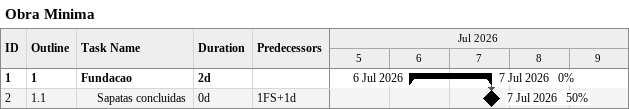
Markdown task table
Obra Minima

| ID | WBS | Task | Duration | Start | Finish | Predecessors | % complete |
|---|---|---|---|---|---|---|---|
| 1 | 1 | **Fundacao** | 2d | 2026-07-06 | 2026-07-07 |  | 0 |
| 2 | 1.1 | Sapatas concluidas | 0d | 2026-07-07 | 2026-07-07 | 1FS+1d | 50 |
